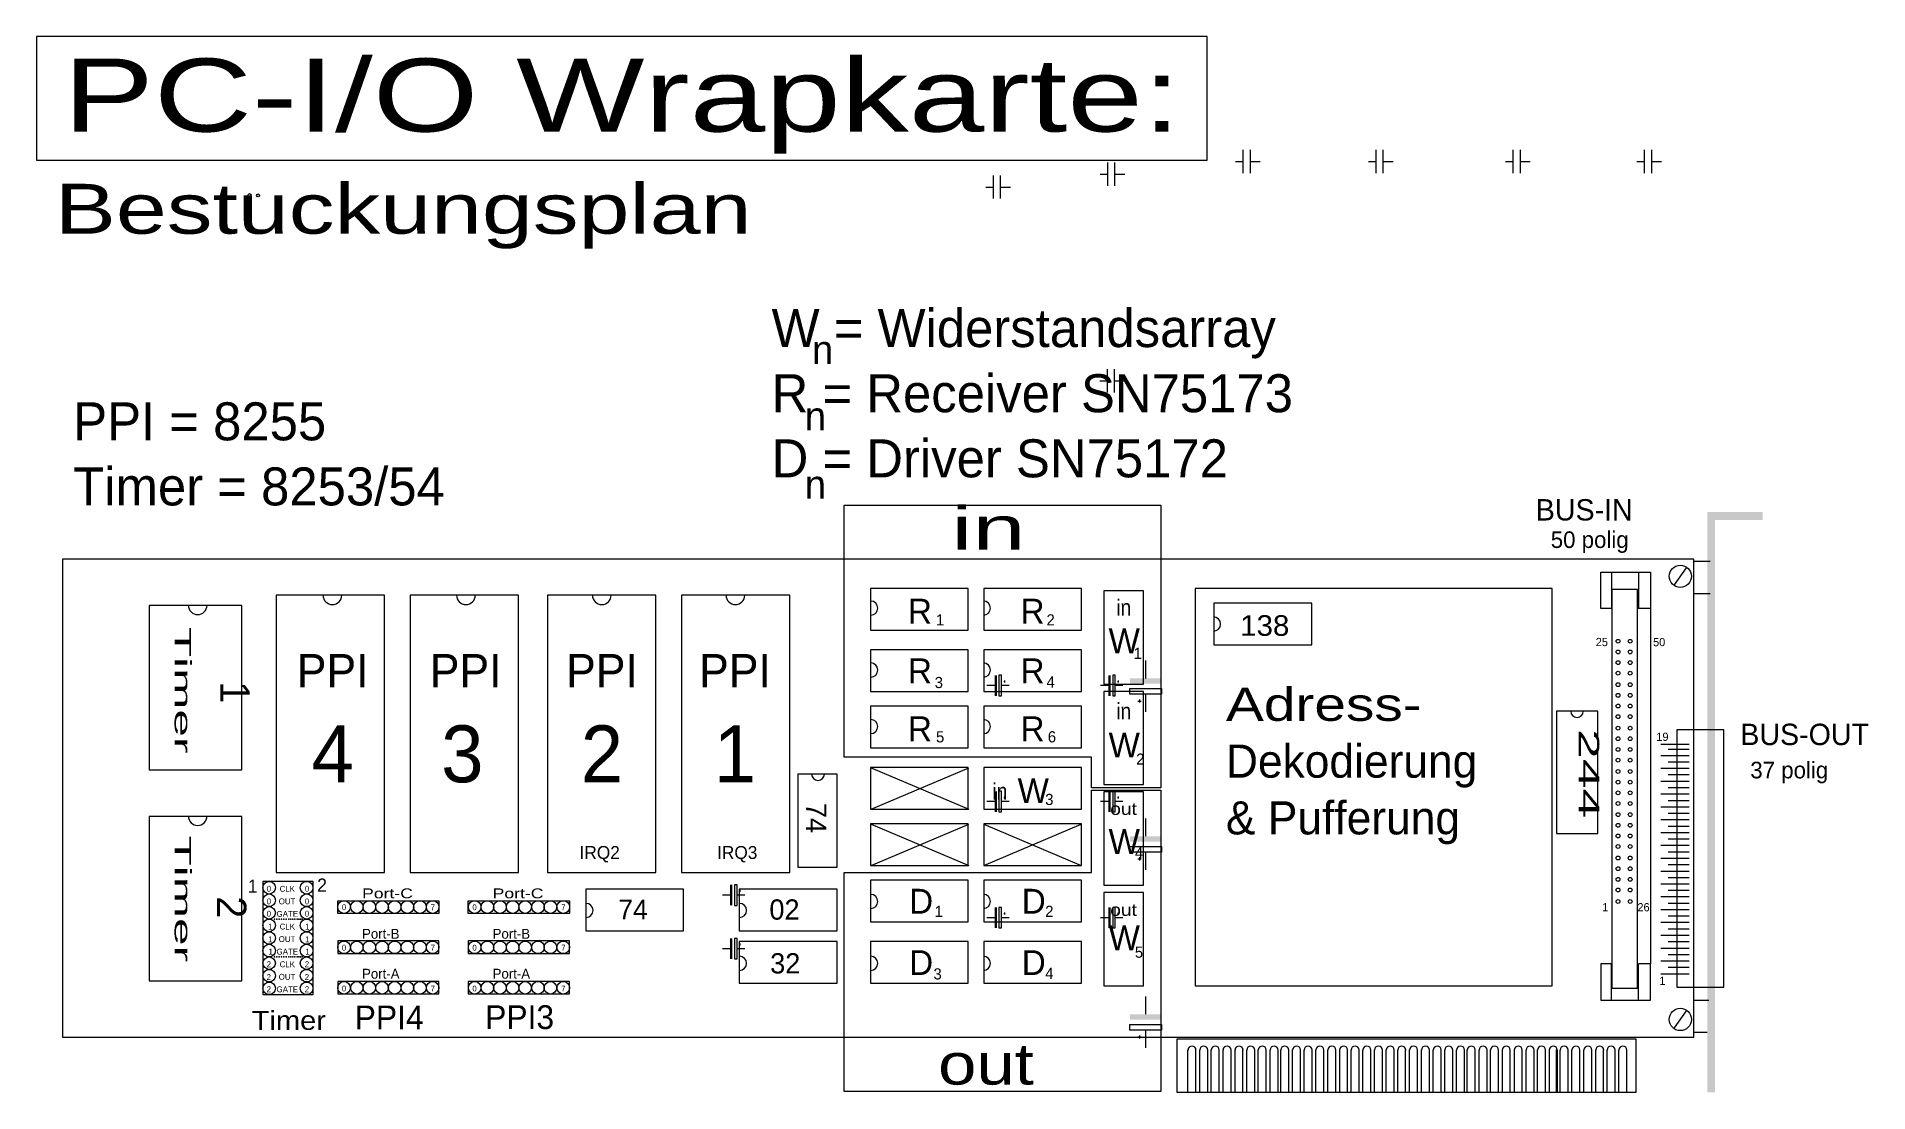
# Model space of a CAD drawing. Extents: x -0.9 to 22.7, y 0.8 to 14.4.
import ezdxf
from ezdxf.enums import TextEntityAlignment as Align

# ---------------------------------------------------------------- set-up
doc = ezdxf.new("R2010")
doc.units = 0
doc.linetypes.add('DASHDOT', pattern=[0])
doc.layers.get('0').update_dxf_attribs({"linetype": 'CONTINUOUS'})
for name, color, linetype in [('1', 7, 'CONTINUOUS'), ('IN', 7, 'DASHDOT'), ('WIDST', 7, 'DASHDOT')]:
    doc.layers.add(name, color=color, linetype=linetype)

# ---------------------------------------------------------------- blocks, each defined once
blk = doc.blocks.new('RECTANG')
at = {"color": 0}
for p, q in [((1, 1), (0, 1)), ((0, 1), (0, 0)), ((1, 0), (1, 1)), ((0, 0), (1, 0))]:
    blk.add_line(p, q, dxfattribs=at)
blk = doc.blocks.new('E_ELKO')
at = {"color": 0}
for p, q in [((8.13, 4.28), (4.8, 4.28)), ((14.41, 4.28), (11.09, 4.28)), ((12.08, 5.56), (12.65, 5.56)), ((12.36, 5.86), (12.36, 5.23))]:
    blk.add_line(p, q, dxfattribs=at)
blk.add_trace([(8.13, 1.2), (9.13, 1.2), (8.13, 7.42), (9.13, 7.42)], dxfattribs=at)
at = {"color": 0, "xscale": 1.042294902936396, "yscale": 6.211267605633803, "zscale": 1.042294902936396}
blk.add_blockref('RECTANG', (10.05, 1.2), dxfattribs=at)
blk = doc.blocks.new('E_C')
at = {"color": 0}
for p, q in [((7.342505, 5.059045), (7.342505, 4.783455)), ((7.40156, 4.783455), (7.40156, 5.059045)), ((7.28345, 4.92125), (7.342505, 4.92125)), ((7.40156, 4.92125), (7.4803, 4.92125))]:
    blk.add_line(p, q, dxfattribs=at)

msp = doc.modelspace()

# ---------------------------------------------------------------- linework, layer by layer
at = {"color": 0}
for p, q in [((20.48, 7.639), (20.692, 7.639)), ((19.279, 7.03), (19.279, 7.5)), ((19.279, 7.5), (19.918, 7.5)), ((19.415, 7.5), (19.415, 7.03)), ((19.763, 7.5), (19.763, 7.03)), ((19.918, 7.5), (19.918, 7.03)), ((20.228, 7.334), (20.383, 7.556)), ((20.48, 7.224), (20.692, 7.224)), ((19.415, 7.03), (19.279, 7.03)), ((19.918, 7.03), (19.763, 7.03)), ((19.918, 7.03), (19.918, 2.438)), ((20.054, 5.276), (20.421, 5.276)), ((20.15, 5.213), (20.421, 5.213)), ((9.856, 4.435), (11.115, 4.971)), ((9.856, 4.971), (11.115, 4.435)), ((20.054, 5.13), (20.421, 5.13)), ((20.15, 5.047), (20.421, 5.047)), ((20.054, 4.964), (20.421, 4.964)), ((20.054, 4.799), (20.421, 4.799)), ((20.15, 4.882), (20.421, 4.882)), ((20.054, 4.633), (20.421, 4.633)), ((20.15, 4.716), (20.421, 4.716)), ((20.15, 4.55), (20.421, 4.55)), ((20.054, 4.467), (20.421, 4.467)), ((20.054, 4.301), (20.421, 4.301)), ((20.15, 4.384), (20.421, 4.384)), ((9.856, 3.707), (11.115, 4.242)), ((9.856, 4.242), (11.115, 3.707)), ((11.31, 3.707), (12.569, 4.242)), ((11.31, 4.242), (12.569, 3.707)), ((20.054, 4.135), (20.421, 4.135)), ((20.15, 4.218), (20.421, 4.218)), ((20.15, 4.052), (20.421, 4.052)), ((20.054, 3.969), (20.421, 3.969)), ((20.054, 3.803), (20.421, 3.803)), ((20.15, 3.886), (20.421, 3.886)), ((20.054, 3.637), (20.421, 3.637)), ((20.15, 3.72), (20.421, 3.72)), ((20.15, 3.554), (20.421, 3.554)), ((20.054, 3.472), (20.421, 3.472)), ((20.15, 3.389), (20.421, 3.389)), ((20.054, 3.306), (20.421, 3.306)), ((20.054, 3.14), (20.421, 3.14)), ((20.15, 3.223), (20.421, 3.223)), ((20.054, 2.974), (20.421, 2.974)), ((20.15, 3.057), (20.421, 3.057)), ((20.15, 2.891), (20.421, 2.891)), ((20.054, 2.808), (20.421, 2.808)), ((20.054, 2.642), (20.421, 2.642)), ((20.15, 2.725), (20.421, 2.725)), ((19.279, 2.438), (19.279, 1.968)), ((19.415, 2.438), (19.279, 2.438)), ((19.415, 1.968), (19.415, 2.438)), ((19.763, 1.968), (19.763, 2.438)), ((19.918, 2.438), (19.763, 2.438)), ((19.918, 1.968), (19.918, 2.438)), ((20.054, 2.476), (20.421, 2.476)), ((20.15, 2.559), (20.421, 2.559)), ((20.15, 2.393), (20.421, 2.393)), ((20.054, 2.31), (20.421, 2.31)), ((19.279, 1.968), (19.918, 1.968)), ((20.48, 1.968), (20.673, 1.968)), ((20.228, 1.609), (20.383, 1.83)), ((20.48, 1.553), (20.654, 1.553)), ((13.947, 0.785), (13.947, 1.325)), ((14.05, 0.785), (14.05, 1.325)), ((14.1, 0.785), (14.1, 1.325)), ((14.203, 0.785), (14.203, 1.325)), ((14.248, 0.785), (14.248, 1.325)), ((14.35, 0.785), (14.35, 1.325)), ((14.4, 0.785), (14.4, 1.325)), ((14.503, 0.785), (14.503, 1.325)), ((14.555, 0.785), (14.555, 1.325)), ((14.657, 0.785), (14.657, 1.325)), ((14.707, 0.785), (14.707, 1.325)), ((14.81, 0.785), (14.81, 1.325)), ((14.855, 0.785), (14.855, 1.325)), ((14.957, 0.785), (14.957, 1.325)), ((15.007, 0.785), (15.007, 1.325)), ((15.11, 0.785), (15.11, 1.325)), ((15.146, 0.785), (15.146, 1.325)), ((15.249, 0.785), (15.249, 1.325)), ((15.298, 0.785), (15.298, 1.325)), ((15.401, 0.785), (15.401, 1.325)), ((15.446, 0.785), (15.446, 1.325)), ((15.549, 0.785), (15.549, 1.325)), ((15.599, 0.785), (15.599, 1.325)), ((15.701, 0.785), (15.701, 1.325)), ((15.753, 0.785), (15.753, 1.325)), ((15.856, 0.785), (15.856, 1.325)), ((15.906, 0.785), (15.906, 1.325)), ((16.008, 0.785), (16.008, 1.325)), ((16.053, 0.785), (16.053, 1.325)), ((16.156, 0.785), (16.156, 1.325)), ((16.206, 0.785), (16.206, 1.325)), ((16.308, 0.785), (16.308, 1.325)), ((16.356, 0.785), (16.356, 1.325)), ((16.458, 0.785), (16.458, 1.325)), ((16.508, 0.785), (16.508, 1.325)), ((16.611, 0.785), (16.611, 1.325)), ((16.656, 0.785), (16.656, 1.325)), ((16.758, 0.785), (16.758, 1.325)), ((16.808, 0.785), (16.808, 1.325)), ((16.911, 0.785), (16.911, 1.325)), ((16.963, 0.785), (16.963, 1.325)), ((17.066, 0.785), (17.066, 1.325)), ((17.115, 0.785), (17.115, 1.325)), ((17.218, 0.785), (17.218, 1.325)), ((17.263, 0.785), (17.263, 1.325)), ((17.366, 0.785), (17.366, 1.325)), ((17.415, 0.785), (17.415, 1.325)), ((17.518, 0.785), (17.518, 1.325)), ((17.554, 0.785), (17.554, 1.325)), ((17.657, 0.785), (17.657, 1.325)), ((17.707, 0.785), (17.707, 1.325)), ((17.809, 0.785), (17.809, 1.325)), ((17.854, 0.785), (17.854, 1.325)), ((17.957, 0.785), (17.957, 1.325)), ((18.007, 0.785), (18.007, 1.325)), ((18.109, 0.785), (18.109, 1.325)), ((18.162, 0.785), (18.162, 1.325)), ((18.264, 0.785), (18.264, 1.325)), ((18.314, 0.785), (18.314, 1.325)), ((18.417, 0.785), (18.417, 1.325)), ((18.462, 0.785), (18.462, 1.325)), ((18.564, 0.785), (18.564, 1.325)), ((18.614, 0.785), (18.614, 1.325)), ((18.708, 0.785), (18.708, 1.325)), ((18.717, 0.785), (18.717, 1.325)), ((18.753, 0.785), (18.753, 1.325)), ((18.856, 0.785), (18.856, 1.325)), ((18.906, 0.785), (18.906, 1.325)), ((19.008, 0.785), (19.008, 1.325)), ((19.06, 0.785), (19.06, 1.325)), ((19.163, 0.785), (19.163, 1.325)), ((19.213, 0.785), (19.213, 1.325)), ((19.315, 0.785), (19.315, 1.325)), ((19.361, 0.785), (19.361, 1.325)), ((19.463, 0.785), (19.463, 1.325)), ((19.513, 0.785), (19.513, 1.325)), ((19.616, 0.785), (19.616, 1.325))]:
    msp.add_line(p, q, dxfattribs=at)
for centre, radius in [((1.828, 12.371), 0.0194), ((1.939, 12.366), 0.0194), ((20.305, 7.445), 0.144), ((19.501, 6.606), 0.0246), ((19.657, 6.606), 0.0246), ((19.501, 6.468), 0.0246), ((19.657, 6.468), 0.0246), ((19.501, 6.33), 0.0246), ((19.501, 6.193), 0.0246), ((19.657, 6.33), 0.0246), ((19.657, 6.193), 0.0246), ((19.501, 6.045), 0.0246), ((19.501, 5.907), 0.0246), ((19.657, 6.045), 0.0246), ((19.657, 5.907), 0.0246), ((19.501, 5.769), 0.0246), ((19.657, 5.769), 0.0246), ((19.501, 5.632), 0.0246), ((19.501, 5.483), 0.0246), ((19.657, 5.632), 0.0246), ((19.657, 5.483), 0.0246), ((19.501, 5.346), 0.0246), ((19.501, 5.208), 0.0246), ((19.657, 5.346), 0.0246), ((19.657, 5.208), 0.0246), ((19.501, 5.07), 0.0246), ((19.657, 5.07), 0.0246), ((19.501, 4.922), 0.0246), ((19.501, 4.785), 0.0246), ((19.657, 4.922), 0.0246), ((19.657, 4.785), 0.0246), ((19.501, 4.647), 0.0246), ((19.501, 4.509), 0.0246), ((19.657, 4.647), 0.0246), ((19.657, 4.509), 0.0246), ((19.501, 4.366), 0.0246), ((19.657, 4.366), 0.0246), ((19.501, 4.228), 0.0246), ((19.501, 4.09), 0.0246), ((19.657, 4.228), 0.0246), ((19.657, 4.09), 0.0246), ((19.501, 3.953), 0.0246), ((19.501, 3.805), 0.0246), ((19.657, 3.953), 0.0246), ((19.657, 3.805), 0.0246), ((19.501, 3.667), 0.0246), ((19.501, 3.529), 0.0246), ((19.657, 3.667), 0.0246), ((19.657, 3.529), 0.0246), ((2.081, 3.421), 0.0812), ((2.081, 3.259), 0.0812), ((2.565, 3.421), 0.0812), ((2.565, 3.259), 0.0812), ((19.501, 3.392), 0.0246), ((19.657, 3.392), 0.0246), ((2.081, 3.096), 0.0812), ((2.565, 3.096), 0.0812), ((3.049, 3.171), 0.0812), ((3.214, 3.171), 0.0812), ((3.375, 3.171), 0.0812), ((3.54, 3.171), 0.0812), ((3.701, 3.171), 0.0812), ((3.867, 3.171), 0.0812), ((4.028, 3.171), 0.0812), ((4.193, 3.171), 0.0812), ((4.735, 3.171), 0.0812), ((4.9, 3.171), 0.0812), ((5.061, 3.171), 0.0812), ((5.226, 3.171), 0.0812), ((5.387, 3.171), 0.0812), ((5.553, 3.171), 0.0812), ((5.714, 3.171), 0.0812), ((5.879, 3.171), 0.0812), ((19.501, 3.243), 0.0246), ((19.657, 3.243), 0.0246), ((2.081, 2.934), 0.0812), ((2.081, 2.771), 0.0812), ((2.565, 2.934), 0.0812), ((2.565, 2.771), 0.0812), ((2.081, 2.609), 0.0812), ((2.565, 2.609), 0.0812), ((3.049, 2.651), 0.0812), ((3.214, 2.651), 0.0812), ((3.375, 2.651), 0.0812), ((3.54, 2.651), 0.0812), ((3.701, 2.651), 0.0812), ((3.867, 2.651), 0.0812), ((4.028, 2.651), 0.0812), ((4.193, 2.651), 0.0812), ((4.735, 2.651), 0.0812), ((4.9, 2.651), 0.0812), ((5.061, 2.651), 0.0812), ((5.226, 2.651), 0.0812), ((5.387, 2.651), 0.0812), ((5.553, 2.651), 0.0812), ((5.714, 2.651), 0.0812), ((5.879, 2.651), 0.0812), ((2.081, 2.446), 0.0812), ((2.565, 2.446), 0.0812), ((2.081, 2.284), 0.0812), ((2.081, 2.121), 0.0812), ((2.565, 2.284), 0.0812), ((2.565, 2.121), 0.0812), ((3.049, 2.128), 0.0812), ((3.214, 2.128), 0.0812), ((3.375, 2.128), 0.0812), ((3.54, 2.128), 0.0812), ((3.701, 2.128), 0.0812), ((3.867, 2.128), 0.0812), ((4.028, 2.128), 0.0812), ((4.193, 2.128), 0.0812), ((4.735, 2.128), 0.0812), ((4.9, 2.128), 0.0812), ((5.061, 2.128), 0.0812), ((5.226, 2.128), 0.0812), ((5.387, 2.128), 0.0812), ((5.553, 2.128), 0.0812), ((5.714, 2.128), 0.0812), ((5.879, 2.128), 0.0812), ((20.305, 1.719), 0.144)]:
    msp.add_circle(centre, radius, dxfattribs=at)
for centre, radius, start, end in [((2.898, 7.201), 0.121, 180, 0), ((4.622, 7.201), 0.121, 180, 0), ((6.377, 7.201), 0.121, 180, 0), ((8.102, 7.201), 0.121, 180, 0), ((9.851, 7.034), 0.0913, 270, 90), ((11.305, 7.034), 0.0913, 270, 90), ((1.158, 7.071), 0.121, 180, 0), ((14.277, 6.828), 0.0913, 270, 90), ((9.851, 6.234), 0.0913, 270, 90), ((11.305, 6.234), 0.0913, 270, 90), ((18.971, 5.701), 0.0796, 180, 0), ((9.851, 5.504), 0.0913, 270, 90), ((11.305, 5.504), 0.0913, 270, 90), ((9.169, 4.889), 0.0824, 180, 0), ((1.158, 4.347), 0.121, 180, 0), ((9.851, 3.244), 0.0913, 270, 90), ((11.305, 3.244), 0.0913, 270, 90), ((6.173, 3.128), 0.0913, 270, 90), ((8.156, 3.128), 0.0913, 270, 90), ((8.156, 2.444), 0.0913, 270, 90), ((9.851, 2.444), 0.0913, 270, 90), ((11.305, 2.444), 0.0913, 270, 90), ((13.999, 1.323), 0.0516, 0, 180), ((14.151, 1.323), 0.0516, 0, 180), ((14.299, 1.323), 0.0516, 0, 180), ((14.451, 1.323), 0.0516, 0, 180), ((14.606, 1.323), 0.0516, 0, 180), ((14.758, 1.323), 0.0516, 0, 180), ((14.906, 1.323), 0.0516, 0, 180), ((15.059, 1.323), 0.0516, 0, 180), ((15.197, 1.323), 0.0516, 0, 180), ((15.35, 1.323), 0.0516, 0, 180), ((15.498, 1.323), 0.0516, 0, 180), ((15.65, 1.323), 0.0516, 0, 180), ((15.805, 1.323), 0.0516, 0, 180), ((15.957, 1.323), 0.0516, 0, 180), ((16.105, 1.323), 0.0516, 0, 180), ((16.257, 1.323), 0.0516, 0, 180), ((16.407, 1.323), 0.0516, 0, 180), ((16.559, 1.323), 0.0516, 0, 180), ((16.707, 1.323), 0.0516, 0, 180), ((16.86, 1.323), 0.0516, 0, 180), ((17.014, 1.323), 0.0516, 0, 180), ((17.167, 1.323), 0.0516, 0, 180), ((17.314, 1.323), 0.0516, 0, 180), ((17.467, 1.323), 0.0516, 0, 180), ((17.606, 1.323), 0.0516, 0, 180), ((17.758, 1.323), 0.0516, 0, 180), ((17.906, 1.323), 0.0516, 0, 180), ((18.058, 1.323), 0.0516, 0, 180), ((18.213, 1.323), 0.0516, 0, 180), ((18.365, 1.323), 0.0516, 0, 180), ((18.513, 1.323), 0.0516, 0, 180), ((18.665, 1.323), 0.0516, 0, 180), ((18.805, 1.323), 0.0516, 0, 180), ((18.957, 1.323), 0.0516, 0, 180), ((19.112, 1.323), 0.0516, 0, 180), ((19.264, 1.323), 0.0516, 0, 180), ((19.412, 1.323), 0.0516, 0, 180), ((19.564, 1.323), 0.0516, 0, 180)]:
    msp.add_arc(centre, radius, start, end, dxfattribs=at)
for p in [(2.152, 3.014), (2.179, 3.014), (2.21, 3.014), (2.241, 3.014), (2.272, 3.014), (2.303, 3.014), (2.334, 3.014), (2.361, 3.014), (2.387, 3.014), (2.414, 3.014), (2.441, 3.014), (2.463, 3.014), (2.485, 3.014), (2.507, 3.014), (2.152, 2.527), (2.179, 2.527), (2.21, 2.527), (2.241, 2.527), (2.272, 2.527), (2.303, 2.527), (2.334, 2.527), (2.361, 2.527), (2.387, 2.527), (2.414, 2.527), (2.441, 2.527), (2.463, 2.527), (2.485, 2.527), (2.507, 2.527)]:
    msp.add_point(p, dxfattribs=at)
for points in [[(20.652, 0.776), (20.752, 0.776), (20.652, 8.274), (20.752, 8.174)], [(20.652, 8.274), (20.752, 8.174), (21.367, 8.274), (21.367, 8.174)], [(21.367, 8.274), (21.367, 8.174), (21.367, 8.274), (21.367, 8.174)]]:
    msp.add_trace(points, dxfattribs=at)
at = {"layer": 'IN', "color": 0}
for p, q in [((9.506, 5.109), (9.506, 8.366)), ((9.506, 8.366), (13.596, 8.366)), ((13.596, 8.366), (13.596, 4.713)), ((12.702, 5.109), (9.506, 5.109)), ((12.702, 4.713), (12.702, 5.109)), ((13.596, 4.713), (12.702, 4.713))]:
    msp.add_line(p, q, dxfattribs=at)
at = {"layer": 'WIDST', "color": 0}
for p, q in [((12.702, 3.617), (12.702, 4.683)), ((12.702, 4.683), (13.596, 4.683)), ((13.596, 4.683), (13.596, 0.786)), ((9.506, 0.786), (9.506, 3.617)), ((9.506, 3.617), (12.702, 3.617)), ((13.596, 0.786), (9.506, 0.786))]:
    msp.add_line(p, q, dxfattribs=at)

# ---------------------------------------------------------------- block references
at = {"color": 0}
for name, p, xscale, yscale, zscale in [('RECTANG', (-0.922, 12.823), 15.11749274861297, 1.59566554255108, 15.11749274861297), ('E_C', (1.016, 7.281), 1.619601745935149, 1.089132493832265, 1.619601745935149), ('E_C', (2.765, 7.444), 1.619601745935149, 1.089132493832265, 1.619601745935149), ('E_C', (4.48, 7.444), 1.619601745935149, 1.089132493832265, 1.619601745935149), ('E_C', (6.252, 7.444), 1.619601745935149, 1.089132493832265, 1.619601745935149), ('E_C', (7.948, 7.444), 1.619601745935149, 1.089132493832265, 1.619601745935149), ('E_C', (-0.461, 7.115), 1.619601745935149, 1.089132493832265, 1.619601745935149), ('E_C', (1.012, 4.612), 1.619601745935149, 1.089132493832265, 1.619601745935149), ('RECTANG', (-0.588, 1.489), 21.06766293169308, 6.179577464788734, 21.06766293169308), ('RECTANG', (2.173, 3.619), 1.397118699680699, 3.580985915492958, 1.397118699680699), ('RECTANG', (3.903, 3.619), 1.397118699680699, 3.580985915492958, 1.397118699680699), ('RECTANG', (5.677, 3.619), 1.397118699680699, 3.580985915492958, 1.397118699680699), ('RECTANG', (7.407, 3.619), 1.397118699680699, 3.580985915492958, 1.397118699680699), ('RECTANG', (9.846, 6.75), 1.264059775901584, 0.538732394366197, 1.264059775901584), ('RECTANG', (11.31, 6.75), 1.264059775901584, 0.538732394366197, 1.264059775901584), ('RECTANG', (12.862, 6.053), 0.5100592078199373, 1.204225352112676, 0.5100592078199373), ('RECTANG', (14.282, 6.56), 1.264059775901584, 0.538732394366197, 1.264059775901584), ('RECTANG', (19.421, 2.123), 0.3326473094477862, 5.149647887323944, 0.3326473094477862), ('RECTANG', (0.532, 4.944), 1.197530314012027, 2.123239436619718, 1.197530314012027), ('RECTANG', (9.846, 5.958), 1.264059775901584, 0.538732394366197, 1.264059775901584), ('RECTANG', (11.31, 5.958), 1.264059775901584, 0.538732394366197, 1.264059775901584), ('E_ELKO', (11.205, 5.849), 0.02998084740767304, 0.04284255050405772, 0.02998084740767304), ('E_ELKO', (12.674, 5.849), 0.02998084740767304, 0.04284255050405772, 0.02998084740767304), ('RECTANG', (12.862, 4.754), 0.5100592078199373, 1.204225352112676, 0.5100592078199373), ('RECTANG', (9.846, 5.229), 1.264059775901584, 0.538732394366197, 1.264059775901584), ('RECTANG', (11.31, 5.229), 1.264059775901584, 0.538732394366197, 1.264059775901584), ('RECTANG', (20.258, 2.134), 0.6098534006542735, 3.327464788732394, 0.6098534006542735), ('RECTANG', (9.846, 4.437), 1.264059775901584, 0.538732394366197, 1.264059775901584), ('RECTANG', (11.31, 4.437), 1.264059775901584, 0.538732394366197, 1.264059775901584), ('RECTANG', (8.907, 3.686), 0.5100592078199373, 1.204225352112676, 0.5100592078199373), ('E_ELKO', (11.205, 4.35), 0.02998084740767304, 0.04284255050405772, 0.02998084740767304), ('E_ELKO', (12.674, 4.35), 0.02998084740767304, 0.04284255050405772, 0.02998084740767304), ('RECTANG', (12.862, 3.454), 0.5100592078199373, 1.204225352112676, 0.5100592078199373), ('RECTANG', (0.532, 2.218), 1.197530314012027, 2.123239436619718, 1.197530314012027), ('RECTANG', (9.846, 3.708), 1.264059775901584, 0.538732394366197, 1.264059775901584), ('RECTANG', (11.31, 3.708), 1.264059775901584, 0.538732394366197, 1.264059775901584), ('RECTANG', (2.001, 2.041), 0.6491513004716105, 1.46254934886047, 0.6491513004716105), ('RECTANG', (6.169, 2.864), 1.264059775901584, 0.538732394366197, 1.264059775901584), ('E_ELKO', (7.791, 3.142), 0.02998084740767304, 0.04284255050405772, 0.02998084740767304), ('RECTANG', (8.151, 2.864), 1.264059775901584, 0.538732394366197, 1.264059775901584), ('RECTANG', (9.846, 2.979), 1.264059775901584, 0.538732394366197, 1.264059775901584), ('RECTANG', (11.31, 2.979), 1.264059775901584, 0.538732394366197, 1.264059775901584), ('RECTANG', (12.862, 2.155), 0.5100592078199373, 1.204225352112676, 0.5100592078199373), ('RECTANG', (2.967, 3.251), 1.305750702726931, -0.1629864857575543, 1.305750702726931), ('RECTANG', (4.653, 3.251), 1.305750702726931, -0.1629864857575543, 1.305750702726931), ('E_ELKO', (11.205, 2.85), 0.02998084740767304, 0.04284255050405772, 0.02998084740767304), ('E_ELKO', (12.674, 2.85), 0.02998084740767304, 0.04284255050405772, 0.02998084740767304), ('RECTANG', (2.967, 2.571), 1.305750702726931, 0.1629864857575543, 1.305750702726931), ('RECTANG', (4.653, 2.571), 1.305750702726931, 0.1629864857575543, 1.305750702726931), ('E_ELKO', (7.791, 2.449), 0.02998084740767304, 0.04284255050405772, 0.02998084740767304), ('RECTANG', (8.151, 2.187), 1.264059775901584, 0.538732394366197, 1.264059775901584), ('RECTANG', (9.846, 2.187), 1.264059775901584, 0.538732394366197, 1.264059775901584), ('RECTANG', (11.31, 2.187), 1.264059775901584, 0.538732394366197, 1.264059775901584), ('RECTANG', (2.967, 2.048), 1.305750702726931, 0.1629864857575543, 1.305750702726931), ('RECTANG', (4.653, 2.048), 1.305750702726931, 0.1629864857575543, 1.305750702726931), ('RECTANG', (13.803, 0.781), 5.930691197732067, 0.6825456490423387, 5.930691197732067)]:
    msp.add_blockref(name, p, dxfattribs=dict(at, xscale=xscale, yscale=yscale, zscale=zscale))
at = {"color": 0, "xscale": 0.06903697835496558, "yscale": -0.06576910455758167, "zscale": 0.06903697835496558, "rotation": 270}
for p in [(13.685, 6.687), (13.685, 4.648), (13.685, 2.347)]:
    msp.add_blockref('E_ELKO', p, dxfattribs=at)
at = {"layer": '1', "color": 0}
for p, xscale, yscale, zscale in [((14.038, 2.155), 4.612709357675961, 5.133802816901407, 4.612709357675961), ((18.706, 4.12), 0.5322356951164586, 1.584507042253522, 0.5322356951164586)]:
    msp.add_blockref('RECTANG', p, dxfattribs=dict(at, xscale=xscale, yscale=yscale, zscale=zscale))

# ---------------------------------------------------------------- texts
at = {"color": 0}
for s, height, p, p2 in [('PC-I/O Wrapkarte:', 0.94404, (-0.578, 13.191), (13.852, 13.191)), ('Bestuckungsplan', 0.64473, (-0.686, 11.872), (8.31, 11.872)), ('138', 0.2668, (14.621, 6.676), (15.256, 6.676)), ('Port-C', 0.1277, (3.281, 3.284), (3.938, 3.284)), ('Port-C', 0.1277, (4.967, 3.284), (5.624, 3.284)), ('Timer', 0.2456, (1.856, 1.584), (2.815, 1.584))]:
    msp.add_text(s, height=height, dxfattribs=at).set_placement(p, p2, align=Align.ALIGNED)
for s, height, p in [('W = Widerstandsarray', 0.49097, (8.57, 10.407)), ('n', 0.368, (9.092, 10.19)), ('R = Receiver SN75173', 0.49097, (8.57, 9.565)), ('PPI = 8255', 0.491, (-0.449, 9.202)), ('n', 0.368, (8.999, 9.331)), ('D = Driver SN75172', 0.49097, (8.57, 8.724)), ('Timer = 8253/54', 0.49097, (-0.449, 8.361)), ('n', 0.368, (8.999, 8.448)), ('BUS-IN', 0.2762, (18.439, 8.166)), ('50 polig', 0.2148, (18.632, 7.811)), ('1', 0.144, (10.693, 6.81)), ('2', 0.144, (12.12, 6.81)), ('1', 0.144, (13.245, 6.378)), ('4', 0.144, (12.12, 6.008)), ('3', 0.144, (10.676, 6.001)), ('5', 0.144, (10.693, 5.299)), ('6', 0.144, (12.137, 5.299)), ('BUS-OUT', 0.2762, (21.08, 5.264)), ('2', 0.144, (13.278, 5.011)), ('37 polig', 0.2148, (21.209, 4.834)), ('3', 0.144, (12.103, 4.49)), ('4', 0.144, (13.261, 3.801)), ('02', 0.2622, (8.541, 3.008)), ('1', 0.144, (10.676, 3.044)), ('2', 0.144, (12.103, 3.044)), ('1', 0.076, (2.068, 2.881)), ('Port-B', 0.1277, (3.281, 2.762)), ('Port-B', 0.1277, (4.967, 2.762)), ('1', 0.076, (2.068, 2.717)), ('1', 0.076, (2.073, 2.558)), ('5', 0.144, (13.261, 2.516)), ('Port-A', 0.1277, (3.281, 2.246)), ('Port-A', 0.1277, (4.967, 2.246)), ('32', 0.2622, (8.551, 2.313)), ('3', 0.144, (10.66, 2.235)), ('4', 0.144, (12.103, 2.242))]:
    msp.add_text(s, height=height, dxfattribs=at).set_placement(p)
for s, height, p in [('R', 0.321, (10.486, 6.834)), ('R', 0.321, (11.94, 6.834)), ('W', 0.321, (13.124, 6.451)), ('25', 0.1059, (19.292, 6.543)), ('50', 0.1059, (20.032, 6.542)), ('PPI', 0.4296, (2.901, 6.011)), ('PPI', 0.4296, (4.619, 6.011)), ('PPI', 0.4296, (6.379, 6.011)), ('PPI', 0.4296, (8.097, 6.011)), ('R', 0.321, (10.486, 6.063)), ('R', 0.321, (11.94, 6.063)), ('4', 0.736, (2.901, 4.783)), ('3', 0.736, (4.576, 4.783)), ('2', 0.736, (6.379, 4.783)), ('1', 0.736, (8.097, 4.783)), ('R', 0.321, (10.486, 5.314)), ('R', 0.321, (11.94, 5.314)), ('W', 0.321, (13.124, 5.105)), ('19', 0.106, (20.074, 5.318)), ('W', 0.321, (11.949, 4.515)), ('W', 0.321, (13.124, 3.857)), ('IRQ2', 0.1666, (6.35, 3.793)), ('IRQ3', 0.1666, (8.126, 3.793)), ('1', 0.171, (1.869, 3.355)), ('0', 0.0745, (2.078, 3.371)), ('CLK', 0.076, (2.316, 3.369)), ('0', 0.0745, (2.57, 3.371)), ('2', 0.171, (2.764, 3.369)), ('D', 0.321, (10.501, 3.086)), ('D', 0.321, (11.955, 3.086)), ('0', 0.0745, (2.078, 3.207)), ('0', 0.0745, (2.078, 3.048)), ('GATE', 0.076, (2.316, 3.045)), ('OUT', 0.076, (2.312, 3.207)), ('0', 0.0745, (2.57, 3.207)), ('0', 0.0745, (2.57, 3.048)), ('0', 0.0745, (3.048, 3.131)), ('7', 0.0745, (4.195, 3.131)), ('0', 0.0745, (4.734, 3.131)), ('7', 0.0745, (5.881, 3.131)), ('74', 0.2565, (6.78, 3.011)), ('1', 0.106, (19.336, 3.116)), ('26', 0.1059, (19.83, 3.116)), ('CLK', 0.076, (2.316, 2.881)), ('1', 0.076, (2.574, 2.881)), ('W', 0.321, (13.124, 2.614)), ('GATE', 0.076, (2.316, 2.557)), ('OUT', 0.076, (2.312, 2.719)), ('1', 0.076, (2.574, 2.717)), ('1', 0.076, (2.578, 2.558)), ('0', 0.0745, (3.048, 2.609)), ('7', 0.0745, (4.195, 2.609)), ('0', 0.0745, (4.734, 2.609)), ('7', 0.0745, (5.881, 2.609)), ('D', 0.321, (10.501, 2.293)), ('D', 0.321, (11.955, 2.293)), ('2', 0.076, (2.077, 2.394)), ('CLK', 0.076, (2.316, 2.394)), ('2', 0.076, (2.569, 2.394)), ('2', 0.076, (2.077, 2.229)), ('2', 0.076, (2.077, 2.071)), ('GATE', 0.076, (2.316, 2.07)), ('OUT', 0.076, (2.312, 2.232)), ('2', 0.076, (2.569, 2.229)), ('2', 0.076, (2.569, 2.071)), ('0', 0.0745, (3.048, 2.081)), ('7', 0.0745, (4.195, 2.081)), ('0', 0.0745, (4.734, 2.081)), ('7', 0.0745, (5.881, 2.081)), ('1', 0.106, (20.074, 2.166)), ('PPI4', 0.3069, (3.631, 1.592)), ('PPI3', 0.3069, (5.316, 1.595))]:
    msp.add_text(s, height=height, dxfattribs=at).set_placement(p, align=Align.CENTER)
for s, height, p, p2 in [('Timer', 0.2131, (0.86, 6.791), (0.86, 5.157)), ('244', 0.2656, (18.992, 5.471), (18.992, 4.32)), ('Timer', 0.2131, (0.86, 4.095), (0.86, 2.461))]:
    msp.add_text(s, height=height, rotation=270, dxfattribs=at).set_placement(p, p2, align=Align.ALIGNED)
for s, p in [('1', (1.45, 5.946)), ('2', (1.406, 3.169))]:
    msp.add_text(s, height=0.381, rotation=270, dxfattribs=at).set_placement(p, align=Align.CENTER)
msp.add_text('74', height=0.2622, rotation=270, dxfattribs=at).set_placement((9.016, 4.518))
at = {"layer": '1', "color": 0}
msp.add_text('Adress-', height=0.4281, dxfattribs=at).set_placement((14.437, 5.577), (16.965, 5.577), align=Align.ALIGNED)
for s, p in [('Dekodierung', (14.437, 4.843)), ('& Pufferung', (14.437, 4.11))]:
    msp.add_text(s, height=0.42815, dxfattribs=at).set_placement(p)
at = {"layer": 'IN', "color": 0}
for height, p, p2 in [(0.5592, (10.891, 7.788), (11.849, 7.788)), (0.2119, (13.021, 6.935), (13.213, 6.935)), (0.2119, (13.021, 5.596), (13.213, 5.596)), (0.2119, (11.423, 4.561), (11.615, 4.561))]:
    msp.add_text('in', height=height, dxfattribs=at).set_placement(p, p2, align=Align.ALIGNED)
at = {"layer": 'WIDST', "color": 0}
for height, p, p2 in [(0.1574, (12.943, 4.362), (13.287, 4.362)), (0.1574, (12.943, 3.057), (13.287, 3.057)), (0.5295, (10.72, 0.877), (11.956, 0.877))]:
    msp.add_text('out', height=height, dxfattribs=at).set_placement(p, p2, align=Align.ALIGNED)

doc.saveas('drawing.dxf')
